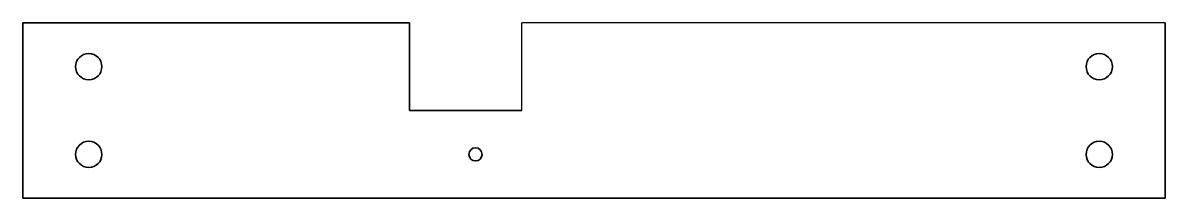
# Model space of a CAD drawing. Extents: x 464 to 724, y 322 to 362.
import ezdxf

# ---------------------------------------------------------------- set-up
doc = ezdxf.new("R2010")
doc.units = 0

msp = doc.modelspace()

# ---------------------------------------------------------------- linework, layer by layer
at = {"color": 7, "lineweight": 35}
for p, q in [((552.54, 361.96), (464.5, 361.96)), ((464.5, 361.96), (464.5, 321.96)), ((552.54, 361.96), (552.54, 341.96)), ((724.5, 321.96), (724.5, 361.96)), ((552.54, 341.96), (578.07, 341.96)), ((464.5, 321.96), (724.5, 321.96))]:
    msp.add_line(p, q, dxfattribs=at)
for p in [(578.07, 341.96), (724.5, 361.96)]:
    msp.add_line(p, (578.07, 361.96))
for centre, radius in [((479.5, 351.96), 3), ((709.5, 351.96), 3), ((479.5, 331.96), 3), ((567.54, 331.96), 1.5), ((709.5, 331.96), 3)]:
    msp.add_circle(centre, radius, dxfattribs=at)

doc.saveas('drawing.dxf')
